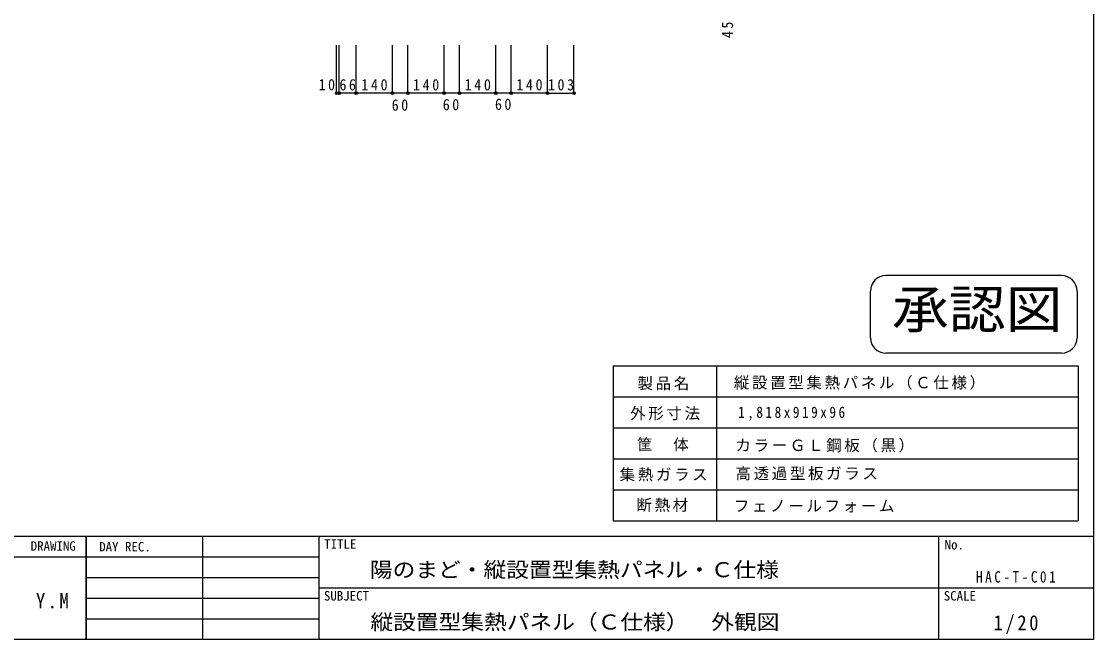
# Model space of a CAD drawing. Units: millimetres at full size, sheet at 1:20; details may follow other scales. Extents: x -8224 to 8256, y -8309 to 9191.
# Drawn here: x -4295 to -144, y -2369 to 23 of the extents above; entities that cross this region are included whole.
import ezdxf
from ezdxf.enums import TextEntityAlignment as Align

# ---------------------------------------------------------------- set-up
doc = ezdxf.new("R2010")
doc.units = ezdxf.units.MM
doc.header["$LTSCALE"] = 20
doc.header["$PDMODE"] = 32
doc.header["$PDSIZE"] = 10
doc.layers.add('0-0', color=4, linetype='Continuous')
doc.styles.add('ＭＳ ゴシック', font='')
doc.styles.get('ＭＳ ゴシック').set_extended_font_data('MS Gothic')

msp = doc.modelspace()

# ---------------------------------------------------------------- linework, layer by layer
at = {"layer": '0-0', "color": 5}
for p, q in [((-144.26, 3251.06), (-144.26, -2368.94)), ((-8224.26, -1968.94), (-144.26, -1968.94)), ((-144.26, -2368.94), (-8224.26, -2368.94))]:
    msp.add_line(p, q, dxfattribs=at)
at = {"layer": '0-0'}
for p, q in [((-3075.02, -254.08), (-3075.02, -68.15)), ((-3065.02, -254.08), (-3065.02, -68.15)), ((-2999.02, -254.08), (-2999.02, -68.15)), ((-2859.02, -254.08), (-2859.02, -68.15)), ((-2799.02, -254.08), (-2799.02, -68.15)), ((-2659.02, -254.08), (-2659.02, -68.15)), ((-2599.02, -254.08), (-2599.02, -68.15)), ((-2459.02, -254.08), (-2459.02, -68.15)), ((-2399.02, -254.08), (-2399.02, -68.15)), ((-2259.02, -254.08), (-2259.02, -68.15)), ((-2259.02, -254.08), (-2259.02, -68.15)), ((-2156.02, -254.08), (-2156.02, -68.15)), ((-3065.02, -254.08), (-3075.02, -254.08)), ((-2999.02, -254.08), (-3065.02, -254.08)), ((-2859.02, -254.08), (-2999.02, -254.08)), ((-2799.02, -254.08), (-2859.02, -254.08)), ((-2659.02, -254.08), (-2799.02, -254.08)), ((-2599.02, -254.08), (-2659.02, -254.08)), ((-2459.02, -254.08), (-2599.02, -254.08)), ((-2399.02, -254.08), (-2459.02, -254.08)), ((-2259.02, -254.08), (-2399.02, -254.08)), ((-2259.02, -254.08), (-2156.02, -254.08))]:
    msp.add_line(p, q, dxfattribs=at)
at = {"layer": '0-0', "color": 6}
for p, q in [((-268.24, -960.51), (-948.24, -960.51)), ((-1008.24, -1200.51), (-1008.24, -1020.51)), ((-208.24, -1020.51), (-208.24, -1200.51)), ((-268.24, -1260.51), (-948.24, -1260.51))]:
    msp.add_line(p, q, dxfattribs=at)
at = {"layer": '0-0', "color": 7}
for p, q in [((-2004.26, -1308.94), (-2004.26, -1908.94)), ((-2004.26, -1308.94), (-204.26, -1308.94)), ((-1604.26, -1308.94), (-1604.26, -1908.94)), ((-204.26, -1308.94), (-204.26, -1908.94)), ((-2004.26, -1428.94), (-204.26, -1428.94)), ((-2004.26, -1548.94), (-204.26, -1548.94)), ((-2004.26, -1668.94), (-204.26, -1668.94)), ((-2004.26, -1788.94), (-204.26, -1788.94)), ((-2004.26, -1908.94), (-204.26, -1908.94)), ((-4044.26, -1968.94), (-4044.26, -2368.94)), ((-3594.26, -1968.94), (-3594.26, -2368.94))]:
    msp.add_line(p, q, dxfattribs=at)
at = {"layer": '0-0', "color": 2}
for p, q in [((-4044.26, -2368.94), (-4044.26, -1968.94)), ((-3144.26, -1968.94), (-3144.26, -2368.94)), ((-744.26, -1968.94), (-744.26, -2368.94)), ((-4904.26, -2048.94), (-4044.26, -2048.94)), ((-4044.26, -2048.94), (-3144.26, -2048.94)), ((-4044.26, -2128.94), (-3144.26, -2128.94)), ((-3144.26, -2168.94), (-144.26, -2168.94)), ((-4044.26, -2208.94), (-3144.26, -2208.94)), ((-4044.26, -2288.94), (-3144.26, -2288.94))]:
    msp.add_line(p, q, dxfattribs=at)
at = {"layer": '0-0', "color": 6}
for centre, start, end in [((-948.24, -1020.51), 90, 180), ((-268.24, -1020.51), 0, 90), ((-948.24, -1200.51), 180, 270), ((-268.24, -1200.51), 270, 0)]:
    msp.add_arc(centre, 60, start, end, dxfattribs=at)
at = {"layer": '0-0', "color": 5}
for p in [(-3075.02, -254.08), (-3065.02, -254.08), (-2999.02, -254.08), (-2859.02, -254.08), (-2799.02, -254.08), (-2659.02, -254.08), (-2599.02, -254.08), (-2459.02, -254.08), (-2399.02, -254.08), (-2259.02, -254.08), (-2156.02, -254.08)]:
    msp.add_point(p, dxfattribs=at)

# ---------------------------------------------------------------- texts
at = {"layer": '0-0', "color": 6, "style": 'ＭＳ ゴシック', "width": 1.1}
msp.add_text('承認図', height=146.6, dxfattribs=at).set_placement((-924.71, -1207.63), align=Align.BOTTOM_LEFT)
at = {"layer": '0-0', "style": 'ＭＳ ゴシック'}
for s, p in [('DRAWING', (-4259.64, -2036.29)), ('DAY REC.', (-3994.26, -2038.94)), ('TITLE', (-3123.22, -2028.52)), ('No.', (-720.72, -2031.26)), ('SUBJECT', (-3124.26, -2228.94)), ('SCALE', (-724.26, -2228.94))]:
    msp.add_text(s, height=36.66, dxfattribs=at).set_placement(p, align=Align.BOTTOM_LEFT)
at = {"layer": '0-0', "color": 7, "style": 'ＭＳ ゴシック', "width": 1.1}
for s, p in [('陽のまど・縦設置型集熱パネル・Ｃ仕様', (-2946.33, -2145.49)), ('縦設置型集熱パネル（Ｃ仕様）\u3000外観図', (-2944.27, -2347.86))]:
    msp.add_text(s, height=58.65, dxfattribs=at).set_placement(p, align=Align.BOTTOM_LEFT)
at = {"layer": '0-0', "color": 7, "insert": (-1539.44, -40.88), "char_height": 43.99, "attachment_point": 7, "rotation": 90, "style": 'ＭＳ ゴシック'}
msp.add_mtext('\\T1.36;\\W0.9;45', dxfattribs=at)
at = {"layer": '0-0', "color": 7, "attachment_point": 7, "style": 'ＭＳ ゴシック'}
for s, insert, char_height in [('\\T1.36;\\W0.9;10', (-3144.79, -243.9), 43.99), ('\\T1.36;\\W0.9;66', (-3064.02, -244.08), 43.99), ('\\T1.38;\\W0.9;140', (-2979.02, -244.08), 43.99), ('\\T1.38;\\W0.9;140', (-2779.02, -244.08), 43.99), ('\\T1.38;\\W0.9;140', (-2579.02, -244.08), 43.99), ('\\T1.38;\\W0.9;140', (-2379.02, -244.08), 43.99), ('\\T1.38;\\W0.9;103', (-2257.02, -244.08), 43.99), ('\\T1.36;\\W0.9;60', (-2861.64, -322.55), 43.99), ('\\T1.36;\\W0.9;60', (-2663.92, -321.11), 43.99), ('\\T1.36;\\W0.9;60', (-2461.86, -319.67), 43.99), ('\\T1.17;製品名', (-1910.08, -1404.19), 43.99), ('\\T1.17;縦設置型集熱パネル（Ｃ仕様）', (-1536.88, -1402.15), 43.99), ('\\T1.17;外形寸法', (-1938.64, -1520.44), 43.99), ('\\T1.39;\\W0.85;1,818x919x96', (-1520.56, -1522.47), 43.99), ('\\T1.17;筐\u3000体', (-1912.12, -1640.76), 43.99), ('\\T1.17;カラーＧＬ鋼板（黒）', (-1530.76, -1644.84), 43.99), ('\\T1.17;集熱ガラス', (-1979.42, -1757), 43.99), ('\\T1.17;高透過型板ガラス', (-1530.76, -1752.92), 43.99), ('\\T1.17;断熱材', (-1914.16, -1875.29), 43.99), ('\\T1.17;フェノールフォーム', (-1536.88, -1877.32), 43.99), ('\\T1.39;\\W0.85;HAC-T-C01', (-599.26, -2148.94), 43.99), ('\\T1.27;\\W0.9;Y.M', (-4239.26, -2248.94), 58.65), ('\\T1.28;\\W0.9;1/20', (-531.31, -2347.48), 58.65)]:
    msp.add_mtext(s, dxfattribs=dict(at, insert=insert, char_height=char_height))

doc.saveas('drawing.dxf')
